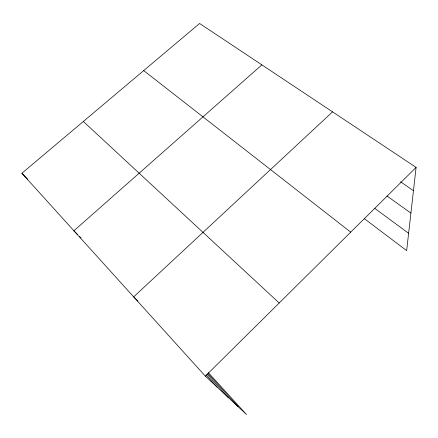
<?xml version="1.0" encoding="UTF-8"?>
<svg xmlns="http://www.w3.org/2000/svg" width="438" height="438" viewBox="0 0 438 438"><rect width="100%" height="100%" fill="white"/><g stroke="black" fill="none" stroke-linecap="round" stroke-linejoin="round"><path stroke-width="0.66" d="M208.389 372.694L246.517 414.529L205.345 376.143L21.9 173.267L199.597 23.471L416.1 167.404L406.65 250.613L364.268 218.611M205.345 376.143L416.1 167.404M332.557 111.86L133.672 296.876L137.959 301.098M261.875 64.873L73.907 230.782L77.701 234.609M400.567 181.803L413.456 190.694M386.962 195.983L410.91 213.087M374.643 208.285L408.616 233.29M143.697 70.595L350.723 232.156M83.346 121.468L279.198 302.997M79.596 236.52L81.019 237.954M21.9 173.267L27.61 179.109M207.919 373.51L238.097 406.678M207.097 374.222L228.171 397.425M206.079 374.944L217.051 387.055"/></g></svg>
